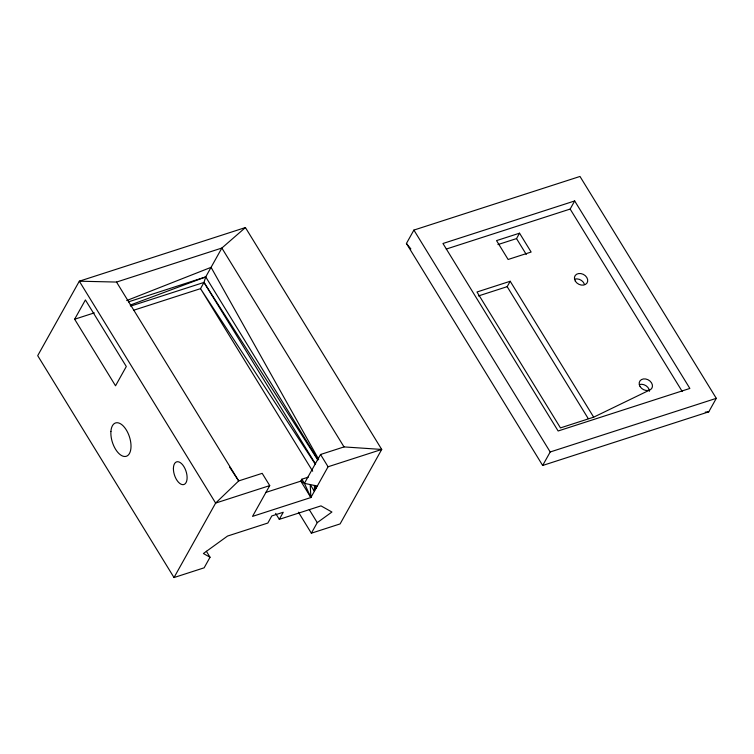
<?xml version="1.0" encoding="UTF-8"?>
<svg xmlns="http://www.w3.org/2000/svg" width="754" height="754" viewBox="0 0 754 754"><rect width="100%" height="100%" fill="white"/><g stroke="black" fill="none" stroke-linecap="round" stroke-linejoin="round"><path stroke-width="1.13" d="M316.039 488.309L314.88 487.565L316.539 487.423L314.484 485.453L314.361 491.316L310.874 497.536L252.524 516.386L269.734 485.604L262.185 473.342L238.698 480.92L215.635 503.078L174.014 577.545L37.7 355.662L79.321 281.195L245.418 227.557L381.722 449.441L340.101 523.917L311.355 533.201L298.461 512.211M133.769 310.205L200.517 288.65L203.995 282.42L205.719 276.906L221.855 248.047L245.418 227.557M310.874 497.536L304.409 483.352L320.535 454.492L344.022 446.915L381.722 449.441L328.075 466.764L314.361 491.316L310.214 484.568L310.874 497.536L300.799 481.137L301.864 479.214L308.273 477.15M74.637 319.225L85.409 299.941L126.304 366.51L115.532 385.794L74.637 319.225L94.307 312.872M206.36 551.259L210.036 557.253L204.136 567.819L174.014 577.545M406.415 243.476L413.899 230.083L579.986 176.455L716.3 398.338L708.76 411.835L542.663 465.472L406.415 243.476L410.864 248.924M275.615 513.361L279.291 519.346L283.259 512.249L271.798 515.953L267.84 523.04L227.519 536.066L203.401 553.521L210.036 557.253M311.355 533.201L317.255 522.635L331.92 512.023L320.987 505.877L279.291 519.346M497.923 244.588L516.528 238.584L519.544 233.184L531.136 252.043L508.121 259.48L496.537 240.611L519.544 233.184M478.385 295.964L507.178 286.661L510.194 281.261L593.681 417.169L649.222 390.261M446.245 249.065L570.156 209.056L574.68 200.95L689.863 388.442L558.139 430.986L442.956 243.495L574.68 200.95M542.663 465.472L550.203 451.976L716.3 398.338M126.7 300.563L211.073 267.331L318.688 459.337M130.197 305.097L205.719 276.906L318.065 459.78M269.734 485.604L215.635 503.078L79.321 281.195L116.531 282.062L221.855 248.047L344.022 446.915M128.416 301.873L205.719 276.906M130.574 306.133L203.995 282.42L317.726 459.902M510.194 281.261L476.98 291.996L560.467 427.895L593.681 417.169M265.568 492.513L300.799 481.137L304.409 483.352L317.302 486.047M705.254 412.146L708.76 411.835M315.408 488.451L315.907 488.554L315.464 487.932L315.285 489.666L314.484 485.453M229.678 467.226L238.698 480.92L116.531 282.062M315.276 464.144L200.517 288.65L312.674 471.212M570.156 209.056L682.257 391.533M516.528 238.584L526.292 254.466M507.178 286.661L588.205 418.555M413.899 230.083L550.203 451.976M320.535 454.492L328.075 466.764M203.995 282.42L315.54 463.983M301.864 479.214L304.409 483.352M309.272 509.638L317.255 522.635M574.642 279.168A7.003 5.438 29.2 0 1 584.463 284.362M639.392 384.568A7.003 5.438 29.2 0 1 649.458 391.279M110.913 431.476A17.512 8.954 72.1 0 0 125.051 456.5A17.512 8.954 72.1 0 0 126.851 430.864A17.512 8.954 72.1 0 0 110.913 431.476M173.411 468.234A11.904 6.089 72.1 0 0 183.401 484.634A11.904 6.089 72.1 0 0 183.957 466.688A11.904 6.089 72.1 0 0 173.411 468.234M640.089 386.566A7.003 5.438 29.2 0 0 651.626 388.593A7.003 5.438 29.2 0 0 645.726 378.989A7.003 5.438 29.2 0 0 640.089 386.566M575.34 281.167A7.003 5.438 29.2 0 0 586.885 283.193A7.003 5.438 29.2 0 0 580.976 273.589A7.003 5.438 29.2 0 0 575.34 281.167"/></g></svg>
